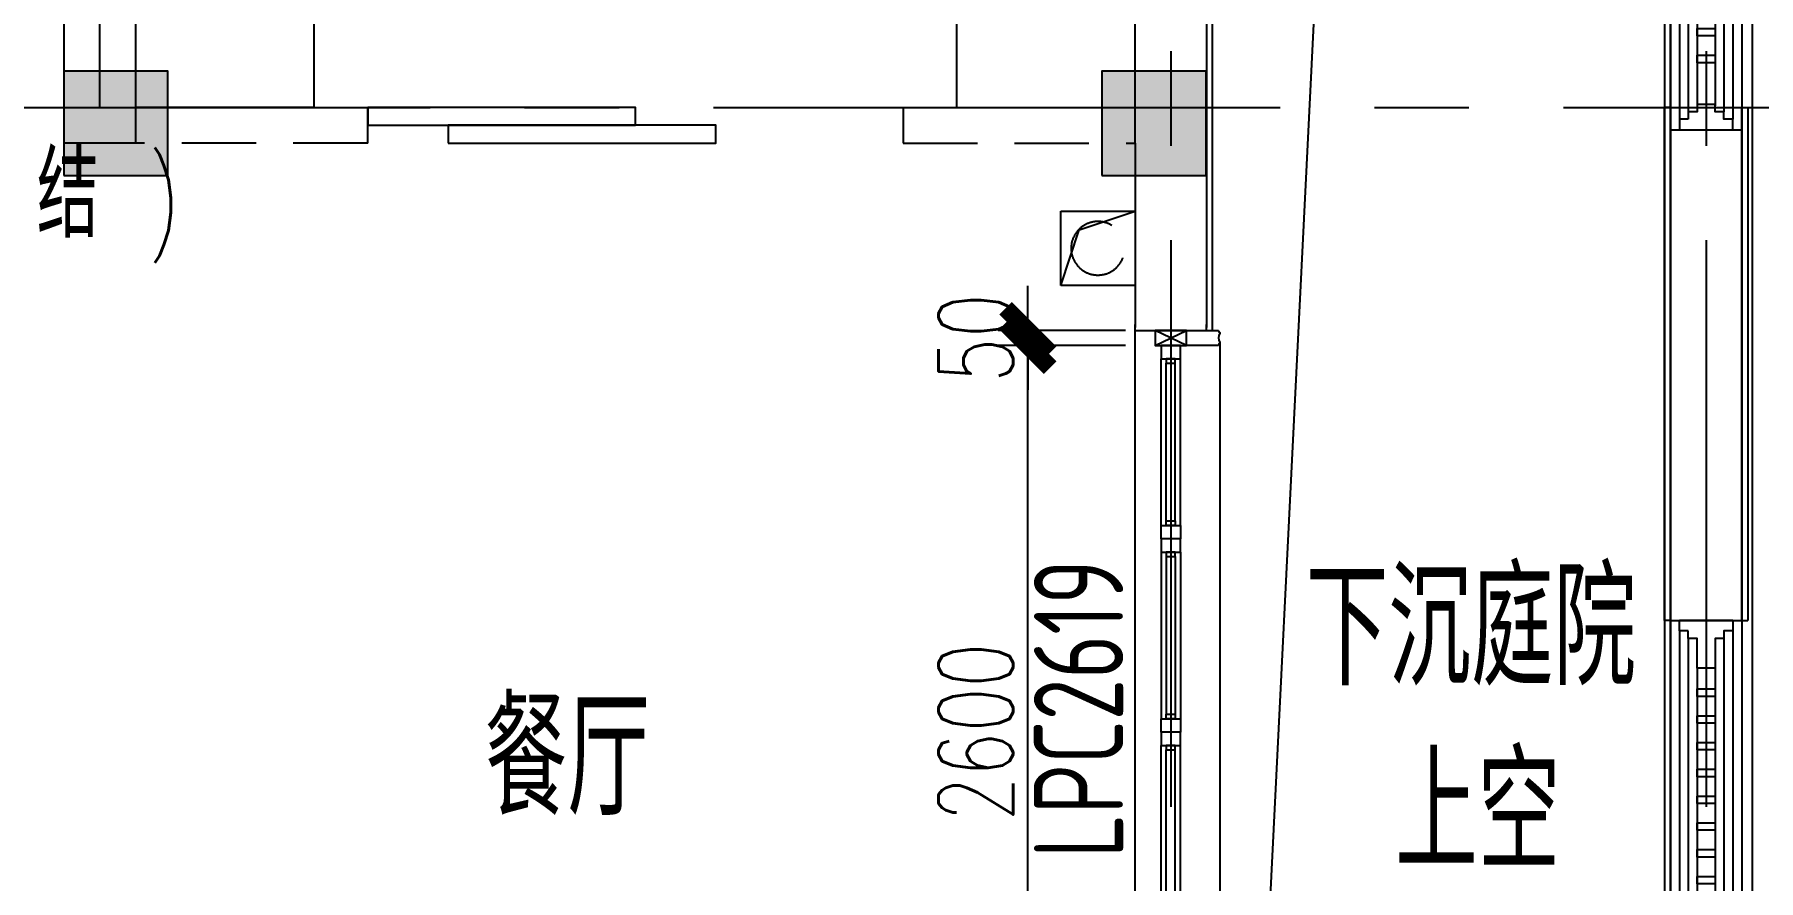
# Model space of a CAD drawing. Extents: x 296441 to 853063, y 459050 to 1117990.
# Drawn here: x 662478 to 668275, y 735414 to 738258 of the extents above; entities that cross this region are included whole.
import ezdxf

# ---------------------------------------------------------------- set-up
doc = ezdxf.new("R2010")
doc.units = 0
doc.header["$LTSCALE"] = 1000
for name, pattern in [('14-GRID$0$CENTER2', [28.575, 19.05, -3.175, 3.175, -3.175]), ('DZ-3-PLAN-FL01$0$DASHED2', [0.375, 0.25, -0.125]), ('E1-FL02$0$HIDDEN2', [4.7625, 3.175, -1.5875]), ('E4-FL01$0$HIDDEN', [0.375, 0.25, -0.125])]:
    doc.linetypes.add(name, pattern=pattern)
for name, color, linetype in [('0-COL', 50, 'Continuous'), ('0-COL-H1', 170, 'Continuous'), ('14-FL01-P$0$A-WALL-FNSH', 6, 'Continuous'), ('14-GRID$0$G-GRID', 9, '14-GRID$0$CENTER2'), ('14-PLAN-BS01-P$0$A-OVLK', 140, 'Continuous'), ('DIM_ELEV', 3, 'Continuous'), ('DZ-3-PLAN-FL01$0$A-WALL', 1, 'Continuous'), ('DZ-3-TEXT-FL01$0$A-ROOM-IDEN', 4, 'Continuous'), ('DZ-PLAN-MAIN-FL01$0$A-WIND-IDEN', 33, 'Continuous'), ('E1-FL02$0$A-HOLE', 211, 'Continuous'), ('E2-E3-FL01$0$E1-FL01$0$A-DOOR', 4, 'Continuous'), ('E2-E3-FL01$0$E1-FL01$0$A-FIXT', 162, 'Continuous'), ('E2-E3-FL01$0$E1-FL01$0$A-HOLE', 211, 'Continuous'), ('E2-E3-FL01$0$E1-FL01$0$A-OVLK', 140, 'Continuous'), ('E2-E3-FL01$0$E1-FL01$0$A-SECT-WIND', 155, 'Continuous'), ('E2-E3-FL01$0$E1-FL01$0$A-SECT-WOOD', 17, 'Continuous'), ('E2-E3-FL01$0$E1-FL01$0$A-WALL', 1, 'Continuous'), ('E2-E3-FL01$0$E1-FL01$0$A-WALL-FNSH', 6, 'Continuous'), ('E2-E3-FL01$0$E1-FL01$0$G-XREF', 2, 'Continuous'), ('E2-E3-FL01$0$menchuangtao1$0$A-DETL-STONE', 42, 'Continuous'), ('E2-E3-FL01$0$menchuangtao1$0$A-WALL', 1, 'Continuous'), ('E2-E3-FL01$0$menchuangtao1$0$A_CUR_FRAME', 112, 'Continuous'), ('E4-FL01$0$A-ELEV-THIN', 145, 'Continuous'), ('E4-FL01$0$A-HOLE', 211, 'Continuous'), ('E4-FL01$0$A-OVLK', 140, 'Continuous'), ('E4-FL01$0$A-SECT-STONE', 42, 'Continuous'), ('E4-FL01$0$A-WALL', 1, 'Continuous'), ('E4-FL01$0$A-WIND', 4, 'Continuous'), ('PUB_TEXT', 7, 'Continuous'), ('WALL', 242, 'Continuous'), ('ZT1_Dim---标注---PM、LM、DY、JD', 252, 'Continuous')]:
    doc.layers.add(name, color=color, linetype=linetype)
doc.styles.add('_TCH_DIM', font='SIMPLEX', dxfattribs={"bigfont": 'GBCBIG'})
doc.styles.get("Standard").update_dxf_attribs({"font": 'gbenor.shx', "bigfont": 'gbcbig.shx'})
doc.styles.add('ZT-DIMSTYLE', font='ROMANS.shx', dxfattribs={"width": 0.7, "bigfont": 'CHINESE.shx'})
doc.dimstyles.new('ZT-DIM100', dxfattribs={"dimscale": 100, "dimtxt": 2.5, "dimasz": 1.5, "dimexe": 1, "dimexo": 1, "dimgap": 0.5, "dimtad": 1, "dimdec": 0, "dimdsep": 46, "dimtxsty": 'ZT-DIMSTYLE', "dimblk": 'ARCHTICK', "dimcen": 2.5, "dimclrd": 175, "dimclre": 175, "dimclrt": 7, "dimazin": 2, "dimtfac": 1, "dimtix": 1, "dimtmove": 2, "dimatfit": 3, "dimfxl": 0, "dimarcsym": 0})

# ---------------------------------------------------------------- blocks, each defined once
blk = doc.blocks.new('20200415132855')
at = {"layer": 'DZ-3-TEXT-FL01$0$A-ROOM-IDEN'}
for s, p in [('下沉庭院', (867536.4, 252345.2)), ('餐厅', (864776.2, 251908.2)), ('上空', (867836.9, 251727))]:
    blk.add_text(s, height=385.82, dxfattribs=at).set_placement(p)
at = {"layer": 'DZ-PLAN-MAIN-FL01$0$A-WIND-IDEN', "color": 2, "width": 0.8}
blk.add_text('LPC2619', height=300, rotation=90, dxfattribs=at).set_placement((866922.8, 251765.1))
at = {"layer": 'PUB_TEXT', "style": '_TCH_DIM'}
blk.add_text('结', height=289.4, dxfattribs=at).set_placement((863270.6, 253850.2))
at = {"layer": 'PUB_TEXT', "style": '_TCH_DIM', "width": 0.705882}
blk.add_text(')', height=255, dxfattribs=at).set_placement((863644, 253850.2))
blk = doc.blocks.new('*U426')
at = {"layer": 'E2-E3-FL01$0$E1-FL01$0$A-SECT-WIND'}
for p, q in [((45, 32.5), (605, 32.5)), ((60, 15), (590, 15)), ((45, -32.5), (605, -32.5)), ((60, -15), (590, -15))]:
    blk.add_line(p, q, dxfattribs=at)
at = {"layer": 'E2-E3-FL01$0$E1-FL01$0$A-SECT-WOOD'}
for points in [[(0, 32.5), (45, 32.5), (45, -32.5), (0, -32.5)], [(60, 15), (60, -15), (45, -15), (45, 15)], [(590, 15), (590, -15), (605, -15), (605, 15)], [(650, 32.5), (605, 32.5), (605, -32.5), (650, -32.5)]]:
    blk.add_lwpolyline(points, close=True, dxfattribs=at)
blk = doc.blocks.new('E2-E3-FL01$0$menchuangtao1')
at = {"layer": 'E2-E3-FL01$0$menchuangtao1$0$A-DETL-STONE'}
blk.add_lwpolyline([(-10, -52.5), (-10, -159.2, -0.471625), (-15, -162.1, -0.528396), (-19.5, -164.7, 0.241692), (-50.5, -164.7, -0.528396), (-55, -162.1, -0.471625), (-60, -159.2), (-60, -52.5)], format="xyb", close=True, dxfattribs=at)
at = {"layer": 'E2-E3-FL01$0$menchuangtao1$0$A-WALL'}
for p, q in [((-10, 120), (-10, -120)), ((-10, 120), (10, 120)), ((-10, -120), (10, -120))]:
    blk.add_line(p, q, dxfattribs=at)
at = {"layer": 'E2-E3-FL01$0$menchuangtao1$0$A_CUR_FRAME'}
for p, q in [((-60, -52.5), (-10, 52.5)), ((-60, 52.5), (-10, -52.5))]:
    blk.add_line(p, q, dxfattribs=at)
blk.add_lwpolyline([(-10, -52.5), (-10, 52.5), (-60, 52.5), (-60, -52.5)], close=True, dxfattribs=at)
blk = doc.blocks.new('20200415113150')
at = {"layer": 'DZ-3-PLAN-FL01$0$A-WALL', "color": 33, "linetype": 'DZ-3-PLAN-FL01$0$DASHED2'}
for p, q in [((698081.5, 216723.4), (697301.5, 216723.4)), ((698081.5, 216723.4), (698081.5, 216603.4)), ((700661.5, 216723.4), (699881.5, 216723.4)), ((699881.5, 216603.4), (699881.5, 216723.4)), ((698081.5, 216603.4), (697301.5, 216603.4)), ((699881.5, 216603.4), (700661.5, 216603.4))]:
    blk.add_line(p, q, dxfattribs=at)
at = {"layer": 'E1-FL02$0$A-HOLE', "linetype": 'E1-FL02$0$HIDDEN2'}
blk.add_lwpolyline([(697551.5, 216124.7), (697489, 216312.2), (697301.5, 216374.7)], dxfattribs=at)
at = {"layer": 'E2-E3-FL01$0$E1-FL01$0$A-DOOR'}
for points in [[(699881.5, 216663.4), (698981.5, 216663.4), (698981.5, 216723.4), (699881.5, 216723.4)], [(699610.5, 216603.4), (698710.5, 216603.4), (698710.5, 216663.4), (699610.5, 216663.4)]]:
    blk.add_lwpolyline(points, close=True, dxfattribs=at)
at = {"layer": 'E2-E3-FL01$0$E1-FL01$0$A-FIXT'}
blk.add_line((700061.5, 216723.4), (700661.5, 216723.4), dxfattribs=at)
blk.add_lwpolyline([(700061.5, 216723.4), (700061.5, 218103.4), (697901.5, 218103.4), (697901.5, 216723.4)], dxfattribs=at)
at = {"layer": 'E2-E3-FL01$0$E1-FL01$0$A-HOLE'}
blk.add_lwpolyline([(696911.5, 212763.4), (696631.5, 218403.4), (695791.5, 218683.4)], dxfattribs=at)
at = {"layer": 'E2-E3-FL01$0$E1-FL01$0$A-OVLK'}
for p, q in [((697301.5, 213263.4), (697301.5, 215983.4)), ((697016.5, 215931.5), (697016.5, 213315.6))]:
    blk.add_line(p, q, dxfattribs=at)
at = {"layer": 'E2-E3-FL01$0$E1-FL01$0$A-WALL'}
for p, q in [((697061.5, 218703.4), (697061.5, 215983.4)), ((700661.5, 216891.1), (700661.5, 218703.4)), ((695501.5, 218433.4), (695501.5, 212643.4)), ((697301.5, 216603.4), (697301.5, 218393.4)), ((700661.5, 216603.4), (700661.5, 216913.4)), ((697301.5, 216603.4), (697301.5, 215983.4))]:
    blk.add_line(p, q, dxfattribs=at)
at = {"layer": 'E2-E3-FL01$0$E1-FL01$0$A-WALL-FNSH'}
blk.add_lwpolyline([(697041.5, 215973.4), (697041.5, 218683.4), (695791.5, 218683.4), (695791.5, 218413.4), (695521.5, 218413.4), (695521.5, 212663.4)], dxfattribs=at)
at = {"layer": 'E4-FL01$0$A-HOLE', "linetype": 'E4-FL01$0$HIDDEN'}
blk.add_lwpolyline([(697301.5, 216374.7), (697301.5, 216124.7), (697551.5, 216124.7), (697551.5, 216374.7)], close=True, dxfattribs=at)
blk.add_circle((697426.5, 216249.7), 90, dxfattribs=at)
at = {"layer": 'WALL'}
for p, q in [((700661.5, 216603.4), (700661.5, 218703.4)), ((700901.5, 216603.4), (700901.5, 218703.4)), ((700661.5, 216603.4), (700901.5, 216603.4))]:
    blk.add_line(p, q, dxfattribs=at)
at = {"extrusion": (0, 0, -1), "zscale": -1, "rotation": 90}
for p in [(-697181.5, 215273.4), (-697181.5, 213973.4)]:
    blk.add_blockref('*U426', p, dxfattribs=at)
at = {"rotation": 270}
blk.add_blockref('*U426', (697181.5, 215273.4), dxfattribs=at)
at = {"layer": 'E2-E3-FL01$0$E1-FL01$0$G-XREF', "extrusion": (0, 0, -1), "zscale": -1, "rotation": 90}
blk.add_blockref('E2-E3-FL01$0$menchuangtao1', (-697181.5, 215983.4), dxfattribs=at)
blk = doc.blocks.new('E4-FL01$0$louchuang')
at = {"layer": 'E4-FL01$0$A-ELEV-THIN'}
for p, q in [((1090, 210), (-40, 210)), ((1065, 180), (-15, 180)), ((1065, 60), (-15, 60)), ((1090, 30), (-40, 30))]:
    blk.add_line(p, q, dxfattribs=at)
at = {"layer": 'E4-FL01$0$A-OVLK'}
for p, q in [((1125, 240), (-75, 240)), ((-75, 0), (1125, 0))]:
    blk.add_line(p, q, dxfattribs=at)
at = {"layer": 'E4-FL01$0$A-SECT-STONE'}
blk.add_line((1125, 210), (1125, 30), dxfattribs=at)
for points in [[(-40, 60), (-40, 30), (-75, 30), (-75, 210), (-40, 210), (-40, 180), (-15, 180), (-15, 150), (10, 150), (10, 125.8), (10, 115), (10, 114.2), (10, 90), (-15, 90), (-15, 60)], [(1090, 60), (1090, 30), (1125, 30), (1125, 210), (1090, 210), (1090, 180), (1065, 180), (1065, 150), (965, 150), (965, 125.8), (965, 115), (965, 114.2), (965, 90), (1065, 90), (1065, 60)], [(175, 90), (175, 150), (175, 150), (150, 150), (150, 150), (150, 90)], [(265, 90), (265, 150), (265, 150), (240, 150), (240, 150), (240, 90)], [(355, 90), (355, 150), (355, 150), (330, 150), (330, 150), (330, 90)], [(445, 90), (445, 150), (445, 150), (420, 150), (420, 150), (420, 90)], [(535, 90), (535, 150), (535, 150), (510, 150), (510, 150), (510, 90)], [(625, 90), (625, 150), (625, 150), (600, 150), (600, 150), (600, 90)], [(715, 90), (715, 150), (715, 150), (690, 150), (690, 150), (690, 90)], [(805, 90), (805, 150), (805, 150), (780, 150), (780, 150), (780, 90)], [(895, 90), (895, 150), (895, 150), (870, 150), (870, 150), (870, 90)]]:
    blk.add_lwpolyline(points, close=True, dxfattribs=at)
at = {"layer": 'E4-FL01$0$A-WALL'}
for p, q in [((-175, 240), (-75, 240)), ((-75, 0), (-75, 240)), ((1125, 0), (1125, 240)), ((1125, 240), (1225, 240)), ((-175, 0), (-75, 0)), ((1125, 0), (1225, 0))]:
    blk.add_line(p, q, dxfattribs=at)
at = {"layer": 'E4-FL01$0$A-WIND'}
for p, q in [((965, 150), (5, 150)), ((965, 90), (5, 90))]:
    blk.add_line(p, q, dxfattribs=at)
blk = doc.blocks.new('_ArchTick')
at = {"color": 0, "linetype": 'ByBlock', "const_width": 0.4}
blk.add_lwpolyline([(-0.5, -0.5), (0.5, 0.5)], dxfattribs=at)
blk = doc.blocks.new('*D895')
at = {"layer": 'Defpoints', "color": 0, "ltscale": 1000, "transparency": 16777216}
for p in [(665818.1, 737262.6), (666246, 737262.6), (666246, 737212.6)]:
    blk.add_point(p, dxfattribs=at)
at = {"layer": 'ZT1_Dim---标注---PM、LM、DY、JD', "color": 175, "linetype": 'ByBlock', "lineweight": -2, "ltscale": 1000, "transparency": 16777216}
for p, q in [((665818.1, 737262.6), (665818.1, 737412.6)), ((666146, 737262.6), (665718.1, 737262.6)), ((665818.1, 737212.6), (665818.1, 737262.6)), ((666146, 737212.6), (665718.1, 737212.6)), ((665818.1, 737212.6), (665818.1, 737062.6))]:
    blk.add_line(p, q, dxfattribs=at)
at = {"layer": 'ZT1_Dim---标注---PM、LM、DY、JD', "color": 175, "lineweight": -2, "ltscale": 1000, "transparency": 16777216, "xscale": 150, "yscale": 150, "zscale": 150}
for p, rotation in [((665818.1, 737262.6), 270), ((665818.1, 737212.6), 90)]:
    blk.add_blockref('_ArchTick', p, dxfattribs=dict(at, rotation=rotation))
at = {"layer": 'ZT1_Dim---标注---PM、LM、DY、JD', "color": 7, "ltscale": 1000, "transparency": 16777216, "insert": (665643.1, 737237.6), "char_height": 250, "attachment_point": 5, "rotation": 90, "style": 'ZT-DIMSTYLE'}
blk.add_mtext('50', dxfattribs=at)
blk = doc.blocks.new('*D896')
at = {"layer": 'Defpoints', "color": 0, "ltscale": 1000, "transparency": 16777216}
for p in [(665818.1, 737212.6), (666246, 737212.6), (666246, 734612.6)]:
    blk.add_point(p, dxfattribs=at)
at = {"layer": 'ZT1_Dim---标注---PM、LM、DY、JD', "color": 175, "linetype": 'ByBlock', "lineweight": -2, "ltscale": 1000, "transparency": 16777216}
for p, q in [((666146, 737212.6), (665718.1, 737212.6)), ((665818.1, 734612.6), (665818.1, 737212.6)), ((666146, 734612.6), (665718.1, 734612.6))]:
    blk.add_line(p, q, dxfattribs=at)
at = {"layer": 'ZT1_Dim---标注---PM、LM、DY、JD', "color": 175, "lineweight": -2, "ltscale": 1000, "transparency": 16777216, "xscale": 150, "yscale": 150, "zscale": 150}
for p, rotation in [((665818.1, 737212.6), 90), ((665818.1, 734612.6), 270)]:
    blk.add_blockref('_ArchTick', p, dxfattribs=dict(at, rotation=rotation))
at = {"layer": 'ZT1_Dim---标注---PM、LM、DY、JD', "color": 7, "ltscale": 1000, "transparency": 16777216, "insert": (665643.1, 735912.6), "char_height": 250, "attachment_point": 5, "rotation": 90, "style": 'ZT-DIMSTYLE'}
blk.add_mtext('2600', dxfattribs=at)
blk = doc.blocks.new('A$C38AD7E8D')
at = {"layer": '0-COL', "color": 6}
for points in [[(53880, -2330), (54230, -2330), (54230, -1980), (53880, -1980)], [(57370, -2330), (57720, -2330), (57720, -1980), (57370, -1980)]]:
    blk.add_lwpolyline(points, close=True, dxfattribs=at)
at = {"layer": '0-COL-H1', "color": 254}
for points in [[(54230, -1980), (54230, -2330), (53880, -1980), (53880, -2330)], [(57720, -1980), (57720, -2330), (57370, -1980), (57370, -2330)]]:
    blk.add_solid(points, dxfattribs=at)

msp = doc.modelspace()

# ---------------------------------------------------------------- linework, layer by layer
at = {"layer": '14-FL01-P$0$A-WALL-FNSH'}
for p, q in [((667958.5, 736287.6), (667958.5, 738012.6)), ((668238.5, 738012.6), (668238.5, 736287.6)), ((667978.5, 736287.6), (667958.5, 736287.6)), ((668218.5, 736287.6), (668238.5, 736287.6))]:
    msp.add_line(p, q, dxfattribs=at)
at = {"layer": '14-GRID$0$G-GRID', "color": 8, "ltscale": 0.1}
for p, q in [((662698.5, 738012.6), (662698.5, 748996.4)), ((666298.5, 748996.4), (666298.5, 733812.6)), ((668098.5, 748996.4), (668098.5, 716237.9)), ((621898.5, 738012.6), (674432.5, 738012.6))]:
    msp.add_line(p, q, dxfattribs=at)
at = {"layer": '14-PLAN-BS01-P$0$A-OVLK'}
msp.add_line((668253.5, 740267.6), (668253.5, 719467.6), dxfattribs=at)
at = {"layer": 'E2-E3-FL01$0$E1-FL01$0$A-WALL'}
msp.add_line((667978.5, 739992.6), (667978.5, 733932.6), dxfattribs=at)
at = {"layer": 'E2-E3-FL01$0$E1-FL01$0$A-WALL-FNSH'}
for p, q in [((667978.5, 738012.6), (667958.5, 738012.6)), ((668218.5, 738012.6), (668238.5, 738012.6))]:
    msp.add_line(p, q, dxfattribs=at)
at = {"layer": 'E4-FL01$0$A-WALL'}
for p, q in [((668218.5, 740232.6), (668218.5, 719432.6)), ((667978.5, 736287.6), (667978.5, 738012.6)), ((668218.5, 736287.6), (668218.5, 738012.6))]:
    msp.add_line(p, q, dxfattribs=at)

# ---------------------------------------------------------------- block references
for name, p in [('20200415132855', (-200784.3, 483724.4)), ('A$C38AD7E8D', (608697, 740114.1, -13.6))]:
    msp.add_blockref(name, p)
at = {"xscale": -1, "rotation": 270}
msp.add_blockref('E4-FL01$0$louchuang', (667978.5, 735162.6), dxfattribs=at)
at = {"layer": 'DIM_ELEV', "xscale": -1}
msp.add_blockref('20200415113150', (1363480, 521289.2), dxfattribs=at)
at = {"layer": 'E2-E3-FL01$0$E1-FL01$0$A-WALL-FNSH', "xscale": -1, "rotation": 270}
msp.add_blockref('E4-FL01$0$louchuang', (667978.5, 738012.6), dxfattribs=at)

# ---------------------------------------------------------------- dimensions: what is measured, and where the dimension line sits
at = {"layer": 'ZT1_Dim---标注---PM、LM、DY、JD', "ltscale": 1000}
for base, p1, p2, picture, middle in [((665818.1, 737262.6), (666246, 737212.6), (666246, 737262.6), '*D895', (665643.1, 737237.6)), ((665818.1, 737212.6), (666246, 734612.6), (666246, 737212.6), '*D896', (665643.1, 735912.6))]:
    dim = msp.add_linear_dim(base=base, p1=p1, p2=p2, angle=90, dimstyle='ZT-DIM100', dxfattribs=at)
    dim.commit()
    dim.dimension.update_dxf_attribs({"geometry": picture, "text_midpoint": middle})

doc.saveas('drawing.dxf')
